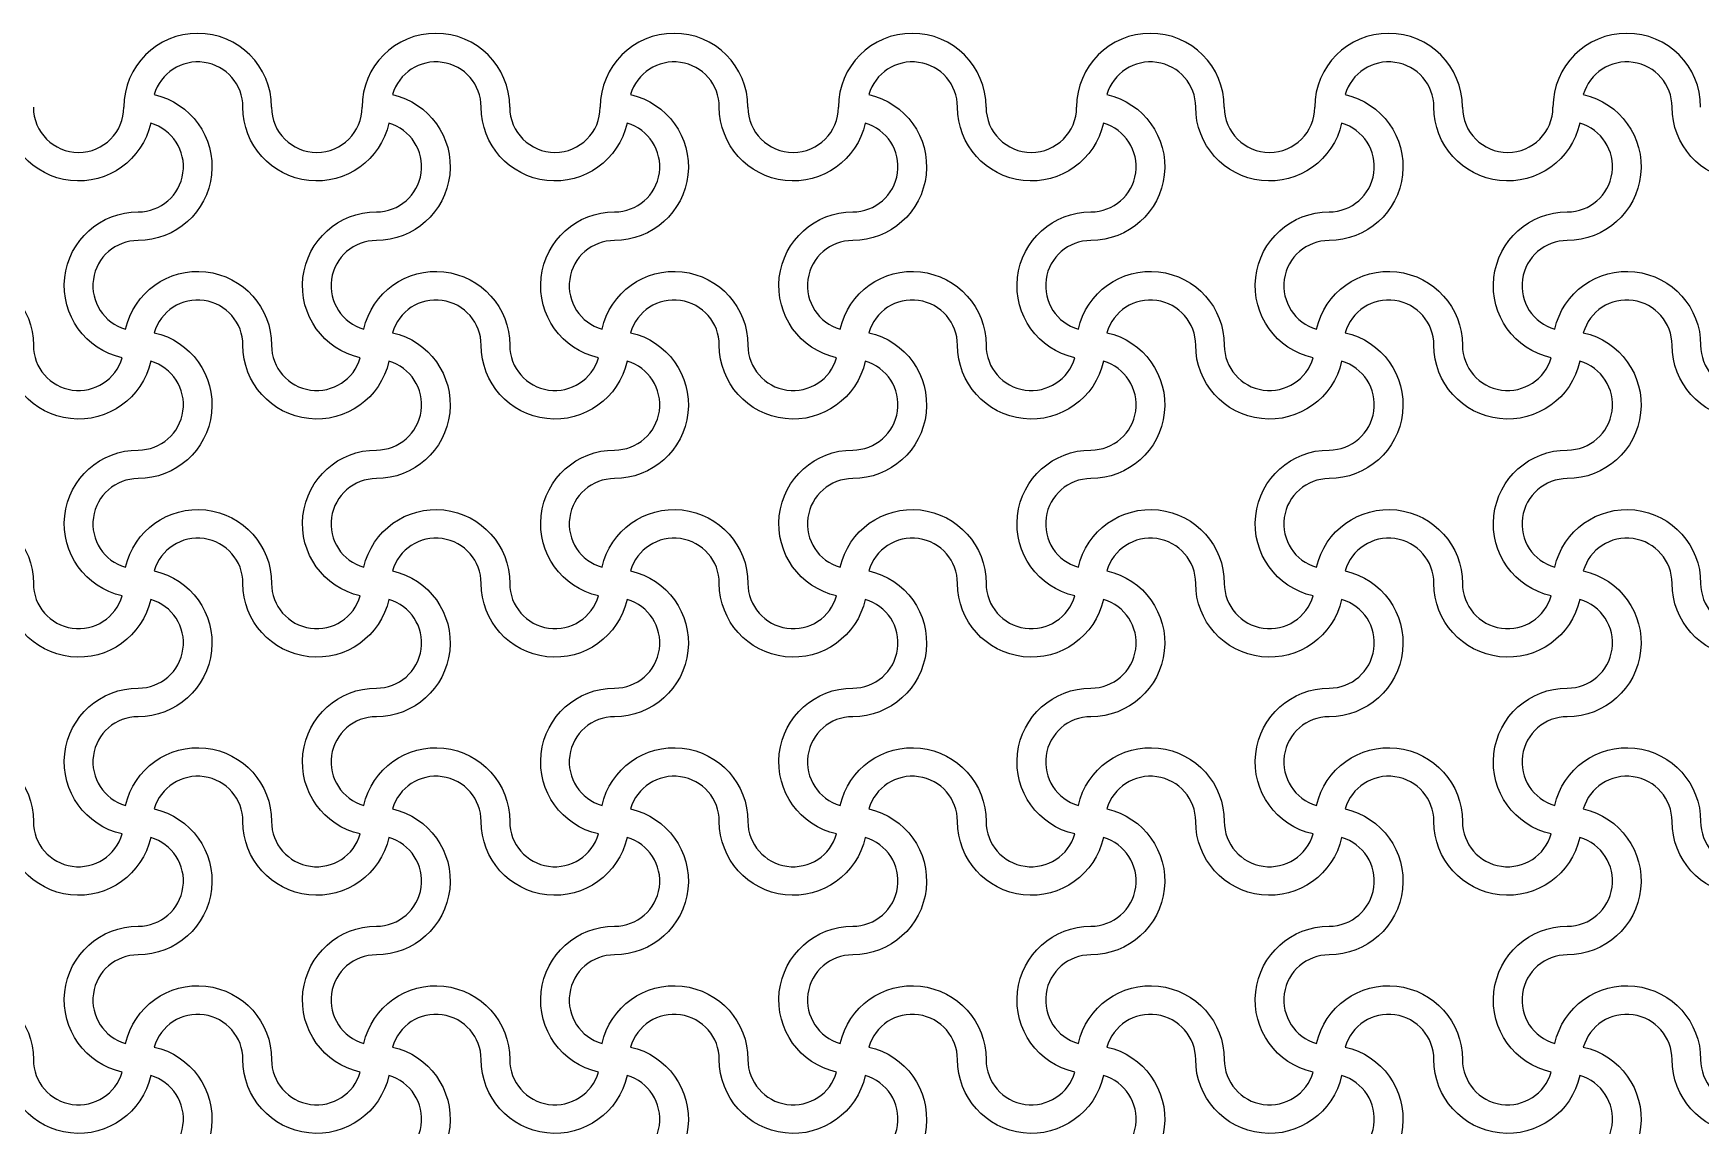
# Model space of a CAD drawing. Header units: millimetres. Extents: x 24 to 345, y 12 to 201.
# Drawn here: x 264.533 to 267.333, y 122.969 to 124.804 of the extents above; entities that cross this region are included whole.
import ezdxf

# ---------------------------------------------------------------- set-up
doc = ezdxf.new("R2010")
doc.units = ezdxf.units.MM
doc.header["$MEASUREMENT"] = 0
doc.layers.add('5th metal (rf+ground)', color=240, linetype='Continuous')

msp = doc.modelspace()

# ---------------------------------------------------------------- linework, layer by layer
at = {"layer": '5th metal (rf+ground)'}
for points in [[(264.72956, 124.65285, -0.8959788), (264.48453, 124.67982, 0.8687853), (264.3355, 124.70085, -0.8959788), (264.30853, 124.45582, 0.8687853), (264.2875, 124.30679, -0.8959788), (264.53253, 124.27982, 0.8687853), (264.68156, 124.25879, -0.8959788), (264.70853, 124.50382, 0.8687853)], [(264.72956, 124.65285, -0.8959788), (264.48453, 124.67982, 0.8687853), (264.3355, 124.70085, -0.8959788), (264.30853, 124.45582, 0.8687853), (264.2875, 124.30679, -0.8959788), (264.53253, 124.27982, 0.8687853), (264.68156, 124.25879, -0.8959788), (264.70853, 124.50382, 0.8687853)], [(264.72956, 124.65285, -0.8959788), (264.48453, 124.67982, 0.8687853), (264.3355, 124.70085, -0.8959788), (264.30853, 124.45582, 0.8687853), (264.2875, 124.30679, -0.8959788), (264.53253, 124.27982, 0.8687853), (264.68156, 124.25879, -0.8959788), (264.70853, 124.50382, 0.8687853)], [(264.72956, 124.65285, -0.8959788), (264.48453, 124.67982, 0.8687853), (264.3355, 124.70085, -0.8959788), (264.30853, 124.45582, 0.8687853), (264.2875, 124.30679, -0.8959788), (264.53253, 124.27982, 0.8687853), (264.68156, 124.25879, -0.8959788), (264.70853, 124.50382, 0.8687853)], [(265.12956, 124.65285, -0.8959788), (264.88453, 124.67982, 0.8687853), (264.7355, 124.70085, -0.8959788), (264.70853, 124.45582, 0.8687853), (264.6875, 124.30679, -0.8959788), (264.93253, 124.27982, 0.8687853), (265.08156, 124.25879, -0.8959788), (265.10853, 124.50382, 0.8687853)], [(265.12956, 124.65285, -0.8959788), (264.88453, 124.67982, 0.8687853), (264.7355, 124.70085, -0.8959788), (264.70853, 124.45582, 0.8687853), (264.6875, 124.30679, -0.8959788), (264.93253, 124.27982, 0.8687853), (265.08156, 124.25879, -0.8959788), (265.10853, 124.50382, 0.8687853)], [(265.12956, 124.65285, -0.8959788), (264.88453, 124.67982, 0.8687853), (264.7355, 124.70085, -0.8959788), (264.70853, 124.45582, 0.8687853), (264.6875, 124.30679, -0.8959788), (264.93253, 124.27982, 0.8687853), (265.08156, 124.25879, -0.8959788), (265.10853, 124.50382, 0.8687853)], [(265.12956, 124.65285, -0.8959788), (264.88453, 124.67982, 0.8687853), (264.7355, 124.70085, -0.8959788), (264.70853, 124.45582, 0.8687853), (264.6875, 124.30679, -0.8959788), (264.93253, 124.27982, 0.8687853), (265.08156, 124.25879, -0.8959788), (265.10853, 124.50382, 0.8687853)], [(265.52956, 124.65285, -0.8959788), (265.28453, 124.67982, 0.8687853), (265.1355, 124.70085, -0.8959788), (265.10853, 124.45582, 0.8687853), (265.0875, 124.30679, -0.8959788), (265.33253, 124.27982, 0.8687853), (265.48156, 124.25879, -0.8959788), (265.50853, 124.50382, 0.8687853)], [(265.52956, 124.65285, -0.8959788), (265.28453, 124.67982, 0.8687853), (265.1355, 124.70085, -0.8959788), (265.10853, 124.45582, 0.8687853), (265.0875, 124.30679, -0.8959788), (265.33253, 124.27982, 0.8687853), (265.48156, 124.25879, -0.8959788), (265.50853, 124.50382, 0.8687853)], [(265.52956, 124.65285, -0.8959788), (265.28453, 124.67982, 0.8687853), (265.1355, 124.70085, -0.8959788), (265.10853, 124.45582, 0.8687853), (265.0875, 124.30679, -0.8959788), (265.33253, 124.27982, 0.8687853), (265.48156, 124.25879, -0.8959788), (265.50853, 124.50382, 0.8687853)], [(265.52956, 124.65285, -0.8959788), (265.28453, 124.67982, 0.8687853), (265.1355, 124.70085, -0.8959788), (265.10853, 124.45582, 0.8687853), (265.0875, 124.30679, -0.8959788), (265.33253, 124.27982, 0.8687853), (265.48156, 124.25879, -0.8959788), (265.50853, 124.50382, 0.8687853)], [(265.92956, 124.65285, -0.8959788), (265.68453, 124.67982, 0.8687853), (265.5355, 124.70085, -0.8959788), (265.50853, 124.45582, 0.8687853), (265.4875, 124.30679, -0.8959788), (265.73253, 124.27982, 0.8687853), (265.88156, 124.25879, -0.8959788), (265.90853, 124.50382, 0.8687853)], [(265.92956, 124.65285, -0.8959788), (265.68453, 124.67982, 0.8687853), (265.5355, 124.70085, -0.8959788), (265.50853, 124.45582, 0.8687853), (265.4875, 124.30679, -0.8959788), (265.73253, 124.27982, 0.8687853), (265.88156, 124.25879, -0.8959788), (265.90853, 124.50382, 0.8687853)], [(265.92956, 124.65285, -0.8959788), (265.68453, 124.67982, 0.8687853), (265.5355, 124.70085, -0.8959788), (265.50853, 124.45582, 0.8687853), (265.4875, 124.30679, -0.8959788), (265.73253, 124.27982, 0.8687853), (265.88156, 124.25879, -0.8959788), (265.90853, 124.50382, 0.8687853)], [(265.92956, 124.65285, -0.8959788), (265.68453, 124.67982, 0.8687853), (265.5355, 124.70085, -0.8959788), (265.50853, 124.45582, 0.8687853), (265.4875, 124.30679, -0.8959788), (265.73253, 124.27982, 0.8687853), (265.88156, 124.25879, -0.8959788), (265.90853, 124.50382, 0.8687853)], [(266.32956, 124.65285, -0.8959788), (266.08453, 124.67982, 0.8687853), (265.9355, 124.70085, -0.8959788), (265.90853, 124.45582, 0.8687853), (265.8875, 124.30679, -0.8959788), (266.13253, 124.27982, 0.8687853), (266.28156, 124.25879, -0.8959788), (266.30853, 124.50382, 0.8687853)], [(266.32956, 124.65285, -0.8959788), (266.08453, 124.67982, 0.8687853), (265.9355, 124.70085, -0.8959788), (265.90853, 124.45582, 0.8687853), (265.8875, 124.30679, -0.8959788), (266.13253, 124.27982, 0.8687853), (266.28156, 124.25879, -0.8959788), (266.30853, 124.50382, 0.8687853)], [(266.32956, 124.65285, -0.8959788), (266.08453, 124.67982, 0.8687853), (265.9355, 124.70085, -0.8959788), (265.90853, 124.45582, 0.8687853), (265.8875, 124.30679, -0.8959788), (266.13253, 124.27982, 0.8687853), (266.28156, 124.25879, -0.8959788), (266.30853, 124.50382, 0.8687853)], [(266.32956, 124.65285, -0.8959788), (266.08453, 124.67982, 0.8687853), (265.9355, 124.70085, -0.8959788), (265.90853, 124.45582, 0.8687853), (265.8875, 124.30679, -0.8959788), (266.13253, 124.27982, 0.8687853), (266.28156, 124.25879, -0.8959788), (266.30853, 124.50382, 0.8687853)], [(266.72956, 124.65285, -0.8959788), (266.48453, 124.67982, 0.8687853), (266.3355, 124.70085, -0.8959788), (266.30853, 124.45582, 0.8687853), (266.2875, 124.30679, -0.8959788), (266.53253, 124.27982, 0.8687853), (266.68156, 124.25879, -0.8959788), (266.70853, 124.50382, 0.8687853)], [(266.72956, 124.65285, -0.8959788), (266.48453, 124.67982, 0.8687853), (266.3355, 124.70085, -0.8959788), (266.30853, 124.45582, 0.8687853), (266.2875, 124.30679, -0.8959788), (266.53253, 124.27982, 0.8687853), (266.68156, 124.25879, -0.8959788), (266.70853, 124.50382, 0.8687853)], [(266.72956, 124.65285, -0.8959788), (266.48453, 124.67982, 0.8687853), (266.3355, 124.70085, -0.8959788), (266.30853, 124.45582, 0.8687853), (266.2875, 124.30679, -0.8959788), (266.53253, 124.27982, 0.8687853), (266.68156, 124.25879, -0.8959788), (266.70853, 124.50382, 0.8687853)], [(266.72956, 124.65285, -0.8959788), (266.48453, 124.67982, 0.8687853), (266.3355, 124.70085, -0.8959788), (266.30853, 124.45582, 0.8687853), (266.2875, 124.30679, -0.8959788), (266.53253, 124.27982, 0.8687853), (266.68156, 124.25879, -0.8959788), (266.70853, 124.50382, 0.8687853)], [(267.12956, 124.65285, -0.8959788), (266.88453, 124.67982, 0.8687853), (266.7355, 124.70085, -0.8959788), (266.70853, 124.45582, 0.8687853), (266.6875, 124.30679, -0.8959788), (266.93253, 124.27982, 0.8687853), (267.08156, 124.25879, -0.8959788), (267.10853, 124.50382, 0.8687853)], [(267.12956, 124.65285, -0.8959788), (266.88453, 124.67982, 0.8687853), (266.7355, 124.70085, -0.8959788), (266.70853, 124.45582, 0.8687853), (266.6875, 124.30679, -0.8959788), (266.93253, 124.27982, 0.8687853), (267.08156, 124.25879, -0.8959788), (267.10853, 124.50382, 0.8687853)], [(267.12956, 124.65285, -0.8959788), (266.88453, 124.67982, 0.8687853), (266.7355, 124.70085, -0.8959788), (266.70853, 124.45582, 0.8687853), (266.6875, 124.30679, -0.8959788), (266.93253, 124.27982, 0.8687853), (267.08156, 124.25879, -0.8959788), (267.10853, 124.50382, 0.8687853)], [(267.12956, 124.65285, -0.8959788), (266.88453, 124.67982, 0.8687853), (266.7355, 124.70085, -0.8959788), (266.70853, 124.45582, 0.8687853), (266.6875, 124.30679, -0.8959788), (266.93253, 124.27982, 0.8687853), (267.08156, 124.25879, -0.8959788), (267.10853, 124.50382, 0.8687853)], [(267.52956, 124.65285, -0.8959788), (267.28453, 124.67982, 0.8687853), (267.1355, 124.70085, -0.8959788), (267.10853, 124.45582, 0.8687853), (267.0875, 124.30679, -0.8959788), (267.33253, 124.27982, 0.8687853), (267.48156, 124.25879, -0.8959788), (267.50853, 124.50382, 0.8687853)], [(267.52956, 124.65285, -0.8959788), (267.28453, 124.67982, 0.8687853), (267.1355, 124.70085, -0.8959788), (267.10853, 124.45582, 0.8687853), (267.0875, 124.30679, -0.8959788), (267.33253, 124.27982, 0.8687853), (267.48156, 124.25879, -0.8959788), (267.50853, 124.50382, 0.8687853)], [(267.52956, 124.65285, -0.8959788), (267.28453, 124.67982, 0.8687853), (267.1355, 124.70085, -0.8959788), (267.10853, 124.45582, 0.8687853), (267.0875, 124.30679, -0.8959788), (267.33253, 124.27982, 0.8687853), (267.48156, 124.25879, -0.8959788), (267.50853, 124.50382, 0.8687853)], [(267.52956, 124.65285, -0.8959788), (267.28453, 124.67982, 0.8687853), (267.1355, 124.70085, -0.8959788), (267.10853, 124.45582, 0.8687853), (267.0875, 124.30679, -0.8959788), (267.33253, 124.27982, 0.8687853), (267.48156, 124.25879, -0.8959788), (267.50853, 124.50382, 0.8687853)], [(264.72956, 124.25285, -0.8959788), (264.48453, 124.27982, 0.8687853), (264.3355, 124.30085, -0.8959788), (264.30853, 124.05582, 0.8687853), (264.2875, 123.90679, -0.8959788), (264.53253, 123.87982, 0.8687853), (264.68156, 123.85879, -0.8959788), (264.70853, 124.10382, 0.8687853)], [(264.72956, 124.25285, -0.8959788), (264.48453, 124.27982, 0.8687853), (264.3355, 124.30085, -0.8959788), (264.30853, 124.05582, 0.8687853), (264.2875, 123.90679, -0.8959788), (264.53253, 123.87982, 0.8687853), (264.68156, 123.85879, -0.8959788), (264.70853, 124.10382, 0.8687853)], [(264.72956, 124.25285, -0.8959788), (264.48453, 124.27982, 0.8687853), (264.3355, 124.30085, -0.8959788), (264.30853, 124.05582, 0.8687853), (264.2875, 123.90679, -0.8959788), (264.53253, 123.87982, 0.8687853), (264.68156, 123.85879, -0.8959788), (264.70853, 124.10382, 0.8687853)], [(264.72956, 124.25285, -0.8959788), (264.48453, 124.27982, 0.8687853), (264.3355, 124.30085, -0.8959788), (264.30853, 124.05582, 0.8687853), (264.2875, 123.90679, -0.8959788), (264.53253, 123.87982, 0.8687853), (264.68156, 123.85879, -0.8959788), (264.70853, 124.10382, 0.8687853)], [(265.12956, 124.25285, -0.8959788), (264.88453, 124.27982, 0.8687853), (264.7355, 124.30085, -0.8959788), (264.70853, 124.05582, 0.8687853), (264.6875, 123.90679, -0.8959788), (264.93253, 123.87982, 0.8687853), (265.08156, 123.85879, -0.8959788), (265.10853, 124.10382, 0.8687853)], [(265.12956, 124.25285, -0.8959788), (264.88453, 124.27982, 0.8687853), (264.7355, 124.30085, -0.8959788), (264.70853, 124.05582, 0.8687853), (264.6875, 123.90679, -0.8959788), (264.93253, 123.87982, 0.8687853), (265.08156, 123.85879, -0.8959788), (265.10853, 124.10382, 0.8687853)], [(265.12956, 124.25285, -0.8959788), (264.88453, 124.27982, 0.8687853), (264.7355, 124.30085, -0.8959788), (264.70853, 124.05582, 0.8687853), (264.6875, 123.90679, -0.8959788), (264.93253, 123.87982, 0.8687853), (265.08156, 123.85879, -0.8959788), (265.10853, 124.10382, 0.8687853)], [(265.12956, 124.25285, -0.8959788), (264.88453, 124.27982, 0.8687853), (264.7355, 124.30085, -0.8959788), (264.70853, 124.05582, 0.8687853), (264.6875, 123.90679, -0.8959788), (264.93253, 123.87982, 0.8687853), (265.08156, 123.85879, -0.8959788), (265.10853, 124.10382, 0.8687853)], [(265.52956, 124.25285, -0.8959788), (265.28453, 124.27982, 0.8687853), (265.1355, 124.30085, -0.8959788), (265.10853, 124.05582, 0.8687853), (265.0875, 123.90679, -0.8959788), (265.33253, 123.87982, 0.8687853), (265.48156, 123.85879, -0.8959788), (265.50853, 124.10382, 0.8687853)], [(265.52956, 124.25285, -0.8959788), (265.28453, 124.27982, 0.8687853), (265.1355, 124.30085, -0.8959788), (265.10853, 124.05582, 0.8687853), (265.0875, 123.90679, -0.8959788), (265.33253, 123.87982, 0.8687853), (265.48156, 123.85879, -0.8959788), (265.50853, 124.10382, 0.8687853)], [(265.52956, 124.25285, -0.8959788), (265.28453, 124.27982, 0.8687853), (265.1355, 124.30085, -0.8959788), (265.10853, 124.05582, 0.8687853), (265.0875, 123.90679, -0.8959788), (265.33253, 123.87982, 0.8687853), (265.48156, 123.85879, -0.8959788), (265.50853, 124.10382, 0.8687853)], [(265.52956, 124.25285, -0.8959788), (265.28453, 124.27982, 0.8687853), (265.1355, 124.30085, -0.8959788), (265.10853, 124.05582, 0.8687853), (265.0875, 123.90679, -0.8959788), (265.33253, 123.87982, 0.8687853), (265.48156, 123.85879, -0.8959788), (265.50853, 124.10382, 0.8687853)], [(265.92956, 124.25285, -0.8959788), (265.68453, 124.27982, 0.8687853), (265.5355, 124.30085, -0.8959788), (265.50853, 124.05582, 0.8687853), (265.4875, 123.90679, -0.8959788), (265.73253, 123.87982, 0.8687853), (265.88156, 123.85879, -0.8959788), (265.90853, 124.10382, 0.8687853)], [(265.92956, 124.25285, -0.8959788), (265.68453, 124.27982, 0.8687853), (265.5355, 124.30085, -0.8959788), (265.50853, 124.05582, 0.8687853), (265.4875, 123.90679, -0.8959788), (265.73253, 123.87982, 0.8687853), (265.88156, 123.85879, -0.8959788), (265.90853, 124.10382, 0.8687853)], [(265.92956, 124.25285, -0.8959788), (265.68453, 124.27982, 0.8687853), (265.5355, 124.30085, -0.8959788), (265.50853, 124.05582, 0.8687853), (265.4875, 123.90679, -0.8959788), (265.73253, 123.87982, 0.8687853), (265.88156, 123.85879, -0.8959788), (265.90853, 124.10382, 0.8687853)], [(265.92956, 124.25285, -0.8959788), (265.68453, 124.27982, 0.8687853), (265.5355, 124.30085, -0.8959788), (265.50853, 124.05582, 0.8687853), (265.4875, 123.90679, -0.8959788), (265.73253, 123.87982, 0.8687853), (265.88156, 123.85879, -0.8959788), (265.90853, 124.10382, 0.8687853)], [(266.32956, 124.25285, -0.8959788), (266.08453, 124.27982, 0.8687853), (265.9355, 124.30085, -0.8959788), (265.90853, 124.05582, 0.8687853), (265.8875, 123.90679, -0.8959788), (266.13253, 123.87982, 0.8687853), (266.28156, 123.85879, -0.8959788), (266.30853, 124.10382, 0.8687853)], [(266.32956, 124.25285, -0.8959788), (266.08453, 124.27982, 0.8687853), (265.9355, 124.30085, -0.8959788), (265.90853, 124.05582, 0.8687853), (265.8875, 123.90679, -0.8959788), (266.13253, 123.87982, 0.8687853), (266.28156, 123.85879, -0.8959788), (266.30853, 124.10382, 0.8687853)], [(266.32956, 124.25285, -0.8959788), (266.08453, 124.27982, 0.8687853), (265.9355, 124.30085, -0.8959788), (265.90853, 124.05582, 0.8687853), (265.8875, 123.90679, -0.8959788), (266.13253, 123.87982, 0.8687853), (266.28156, 123.85879, -0.8959788), (266.30853, 124.10382, 0.8687853)], [(266.32956, 124.25285, -0.8959788), (266.08453, 124.27982, 0.8687853), (265.9355, 124.30085, -0.8959788), (265.90853, 124.05582, 0.8687853), (265.8875, 123.90679, -0.8959788), (266.13253, 123.87982, 0.8687853), (266.28156, 123.85879, -0.8959788), (266.30853, 124.10382, 0.8687853)], [(266.72956, 124.25285, -0.8959788), (266.48453, 124.27982, 0.8687853), (266.3355, 124.30085, -0.8959788), (266.30853, 124.05582, 0.8687853), (266.2875, 123.90679, -0.8959788), (266.53253, 123.87982, 0.8687853), (266.68156, 123.85879, -0.8959788), (266.70853, 124.10382, 0.8687853)], [(266.72956, 124.25285, -0.8959788), (266.48453, 124.27982, 0.8687853), (266.3355, 124.30085, -0.8959788), (266.30853, 124.05582, 0.8687853), (266.2875, 123.90679, -0.8959788), (266.53253, 123.87982, 0.8687853), (266.68156, 123.85879, -0.8959788), (266.70853, 124.10382, 0.8687853)], [(266.72956, 124.25285, -0.8959788), (266.48453, 124.27982, 0.8687853), (266.3355, 124.30085, -0.8959788), (266.30853, 124.05582, 0.8687853), (266.2875, 123.90679, -0.8959788), (266.53253, 123.87982, 0.8687853), (266.68156, 123.85879, -0.8959788), (266.70853, 124.10382, 0.8687853)], [(266.72956, 124.25285, -0.8959788), (266.48453, 124.27982, 0.8687853), (266.3355, 124.30085, -0.8959788), (266.30853, 124.05582, 0.8687853), (266.2875, 123.90679, -0.8959788), (266.53253, 123.87982, 0.8687853), (266.68156, 123.85879, -0.8959788), (266.70853, 124.10382, 0.8687853)], [(267.12956, 124.25285, -0.8959788), (266.88453, 124.27982, 0.8687853), (266.7355, 124.30085, -0.8959788), (266.70853, 124.05582, 0.8687853), (266.6875, 123.90679, -0.8959788), (266.93253, 123.87982, 0.8687853), (267.08156, 123.85879, -0.8959788), (267.10853, 124.10382, 0.8687853)], [(267.12956, 124.25285, -0.8959788), (266.88453, 124.27982, 0.8687853), (266.7355, 124.30085, -0.8959788), (266.70853, 124.05582, 0.8687853), (266.6875, 123.90679, -0.8959788), (266.93253, 123.87982, 0.8687853), (267.08156, 123.85879, -0.8959788), (267.10853, 124.10382, 0.8687853)], [(267.12956, 124.25285, -0.8959788), (266.88453, 124.27982, 0.8687853), (266.7355, 124.30085, -0.8959788), (266.70853, 124.05582, 0.8687853), (266.6875, 123.90679, -0.8959788), (266.93253, 123.87982, 0.8687853), (267.08156, 123.85879, -0.8959788), (267.10853, 124.10382, 0.8687853)], [(267.12956, 124.25285, -0.8959788), (266.88453, 124.27982, 0.8687853), (266.7355, 124.30085, -0.8959788), (266.70853, 124.05582, 0.8687853), (266.6875, 123.90679, -0.8959788), (266.93253, 123.87982, 0.8687853), (267.08156, 123.85879, -0.8959788), (267.10853, 124.10382, 0.8687853)], [(267.52956, 124.25285, -0.8959788), (267.28453, 124.27982, 0.8687853), (267.1355, 124.30085, -0.8959788), (267.10853, 124.05582, 0.8687853), (267.0875, 123.90679, -0.8959788), (267.33253, 123.87982, 0.8687853), (267.48156, 123.85879, -0.8959788), (267.50853, 124.10382, 0.8687853)], [(267.52956, 124.25285, -0.8959788), (267.28453, 124.27982, 0.8687853), (267.1355, 124.30085, -0.8959788), (267.10853, 124.05582, 0.8687853), (267.0875, 123.90679, -0.8959788), (267.33253, 123.87982, 0.8687853), (267.48156, 123.85879, -0.8959788), (267.50853, 124.10382, 0.8687853)], [(267.52956, 124.25285, -0.8959788), (267.28453, 124.27982, 0.8687853), (267.1355, 124.30085, -0.8959788), (267.10853, 124.05582, 0.8687853), (267.0875, 123.90679, -0.8959788), (267.33253, 123.87982, 0.8687853), (267.48156, 123.85879, -0.8959788), (267.50853, 124.10382, 0.8687853)], [(267.52956, 124.25285, -0.8959788), (267.28453, 124.27982, 0.8687853), (267.1355, 124.30085, -0.8959788), (267.10853, 124.05582, 0.8687853), (267.0875, 123.90679, -0.8959788), (267.33253, 123.87982, 0.8687853), (267.48156, 123.85879, -0.8959788), (267.50853, 124.10382, 0.8687853)], [(264.72956, 123.85285, -0.8959788), (264.48453, 123.87982, 0.8687853), (264.3355, 123.90085, -0.8959788), (264.30853, 123.65582, 0.8687853), (264.2875, 123.50679, -0.8959788), (264.53253, 123.47982, 0.8687853), (264.68156, 123.45879, -0.8959788), (264.70853, 123.70382, 0.8687853)], [(264.72956, 123.85285, -0.8959788), (264.48453, 123.87982, 0.8687853), (264.3355, 123.90085, -0.8959788), (264.30853, 123.65582, 0.8687853), (264.2875, 123.50679, -0.8959788), (264.53253, 123.47982, 0.8687853), (264.68156, 123.45879, -0.8959788), (264.70853, 123.70382, 0.8687853)], [(264.72956, 123.85285, -0.8959788), (264.48453, 123.87982, 0.8687853), (264.3355, 123.90085, -0.8959788), (264.30853, 123.65582, 0.8687853), (264.2875, 123.50679, -0.8959788), (264.53253, 123.47982, 0.8687853), (264.68156, 123.45879, -0.8959788), (264.70853, 123.70382, 0.8687853)], [(264.72956, 123.85285, -0.8959788), (264.48453, 123.87982, 0.8687853), (264.3355, 123.90085, -0.8959788), (264.30853, 123.65582, 0.8687853), (264.2875, 123.50679, -0.8959788), (264.53253, 123.47982, 0.8687853), (264.68156, 123.45879, -0.8959788), (264.70853, 123.70382, 0.8687853)], [(265.12956, 123.85285, -0.8959788), (264.88453, 123.87982, 0.8687853), (264.7355, 123.90085, -0.8959788), (264.70853, 123.65582, 0.8687853), (264.6875, 123.50679, -0.8959788), (264.93253, 123.47982, 0.8687853), (265.08156, 123.45879, -0.8959788), (265.10853, 123.70382, 0.8687853)], [(265.12956, 123.85285, -0.8959788), (264.88453, 123.87982, 0.8687853), (264.7355, 123.90085, -0.8959788), (264.70853, 123.65582, 0.8687853), (264.6875, 123.50679, -0.8959788), (264.93253, 123.47982, 0.8687853), (265.08156, 123.45879, -0.8959788), (265.10853, 123.70382, 0.8687853)], [(265.12956, 123.85285, -0.8959788), (264.88453, 123.87982, 0.8687853), (264.7355, 123.90085, -0.8959788), (264.70853, 123.65582, 0.8687853), (264.6875, 123.50679, -0.8959788), (264.93253, 123.47982, 0.8687853), (265.08156, 123.45879, -0.8959788), (265.10853, 123.70382, 0.8687853)], [(265.12956, 123.85285, -0.8959788), (264.88453, 123.87982, 0.8687853), (264.7355, 123.90085, -0.8959788), (264.70853, 123.65582, 0.8687853), (264.6875, 123.50679, -0.8959788), (264.93253, 123.47982, 0.8687853), (265.08156, 123.45879, -0.8959788), (265.10853, 123.70382, 0.8687853)], [(265.52956, 123.85285, -0.8959788), (265.28453, 123.87982, 0.8687853), (265.1355, 123.90085, -0.8959788), (265.10853, 123.65582, 0.8687853), (265.0875, 123.50679, -0.8959788), (265.33253, 123.47982, 0.8687853), (265.48156, 123.45879, -0.8959788), (265.50853, 123.70382, 0.8687853)], [(265.52956, 123.85285, -0.8959788), (265.28453, 123.87982, 0.8687853), (265.1355, 123.90085, -0.8959788), (265.10853, 123.65582, 0.8687853), (265.0875, 123.50679, -0.8959788), (265.33253, 123.47982, 0.8687853), (265.48156, 123.45879, -0.8959788), (265.50853, 123.70382, 0.8687853)], [(265.52956, 123.85285, -0.8959788), (265.28453, 123.87982, 0.8687853), (265.1355, 123.90085, -0.8959788), (265.10853, 123.65582, 0.8687853), (265.0875, 123.50679, -0.8959788), (265.33253, 123.47982, 0.8687853), (265.48156, 123.45879, -0.8959788), (265.50853, 123.70382, 0.8687853)], [(265.52956, 123.85285, -0.8959788), (265.28453, 123.87982, 0.8687853), (265.1355, 123.90085, -0.8959788), (265.10853, 123.65582, 0.8687853), (265.0875, 123.50679, -0.8959788), (265.33253, 123.47982, 0.8687853), (265.48156, 123.45879, -0.8959788), (265.50853, 123.70382, 0.8687853)], [(265.92956, 123.85285, -0.8959788), (265.68453, 123.87982, 0.8687853), (265.5355, 123.90085, -0.8959788), (265.50853, 123.65582, 0.8687853), (265.4875, 123.50679, -0.8959788), (265.73253, 123.47982, 0.8687853), (265.88156, 123.45879, -0.8959788), (265.90853, 123.70382, 0.8687853)], [(265.92956, 123.85285, -0.8959788), (265.68453, 123.87982, 0.8687853), (265.5355, 123.90085, -0.8959788), (265.50853, 123.65582, 0.8687853), (265.4875, 123.50679, -0.8959788), (265.73253, 123.47982, 0.8687853), (265.88156, 123.45879, -0.8959788), (265.90853, 123.70382, 0.8687853)], [(265.92956, 123.85285, -0.8959788), (265.68453, 123.87982, 0.8687853), (265.5355, 123.90085, -0.8959788), (265.50853, 123.65582, 0.8687853), (265.4875, 123.50679, -0.8959788), (265.73253, 123.47982, 0.8687853), (265.88156, 123.45879, -0.8959788), (265.90853, 123.70382, 0.8687853)], [(265.92956, 123.85285, -0.8959788), (265.68453, 123.87982, 0.8687853), (265.5355, 123.90085, -0.8959788), (265.50853, 123.65582, 0.8687853), (265.4875, 123.50679, -0.8959788), (265.73253, 123.47982, 0.8687853), (265.88156, 123.45879, -0.8959788), (265.90853, 123.70382, 0.8687853)], [(266.32956, 123.85285, -0.8959788), (266.08453, 123.87982, 0.8687853), (265.9355, 123.90085, -0.8959788), (265.90853, 123.65582, 0.8687853), (265.8875, 123.50679, -0.8959788), (266.13253, 123.47982, 0.8687853), (266.28156, 123.45879, -0.8959788), (266.30853, 123.70382, 0.8687853)], [(266.32956, 123.85285, -0.8959788), (266.08453, 123.87982, 0.8687853), (265.9355, 123.90085, -0.8959788), (265.90853, 123.65582, 0.8687853), (265.8875, 123.50679, -0.8959788), (266.13253, 123.47982, 0.8687853), (266.28156, 123.45879, -0.8959788), (266.30853, 123.70382, 0.8687853)], [(266.32956, 123.85285, -0.8959788), (266.08453, 123.87982, 0.8687853), (265.9355, 123.90085, -0.8959788), (265.90853, 123.65582, 0.8687853), (265.8875, 123.50679, -0.8959788), (266.13253, 123.47982, 0.8687853), (266.28156, 123.45879, -0.8959788), (266.30853, 123.70382, 0.8687853)], [(266.32956, 123.85285, -0.8959788), (266.08453, 123.87982, 0.8687853), (265.9355, 123.90085, -0.8959788), (265.90853, 123.65582, 0.8687853), (265.8875, 123.50679, -0.8959788), (266.13253, 123.47982, 0.8687853), (266.28156, 123.45879, -0.8959788), (266.30853, 123.70382, 0.8687853)], [(266.72956, 123.85285, -0.8959788), (266.48453, 123.87982, 0.8687853), (266.3355, 123.90085, -0.8959788), (266.30853, 123.65582, 0.8687853), (266.2875, 123.50679, -0.8959788), (266.53253, 123.47982, 0.8687853), (266.68156, 123.45879, -0.8959788), (266.70853, 123.70382, 0.8687853)], [(266.72956, 123.85285, -0.8959788), (266.48453, 123.87982, 0.8687853), (266.3355, 123.90085, -0.8959788), (266.30853, 123.65582, 0.8687853), (266.2875, 123.50679, -0.8959788), (266.53253, 123.47982, 0.8687853), (266.68156, 123.45879, -0.8959788), (266.70853, 123.70382, 0.8687853)], [(266.72956, 123.85285, -0.8959788), (266.48453, 123.87982, 0.8687853), (266.3355, 123.90085, -0.8959788), (266.30853, 123.65582, 0.8687853), (266.2875, 123.50679, -0.8959788), (266.53253, 123.47982, 0.8687853), (266.68156, 123.45879, -0.8959788), (266.70853, 123.70382, 0.8687853)], [(266.72956, 123.85285, -0.8959788), (266.48453, 123.87982, 0.8687853), (266.3355, 123.90085, -0.8959788), (266.30853, 123.65582, 0.8687853), (266.2875, 123.50679, -0.8959788), (266.53253, 123.47982, 0.8687853), (266.68156, 123.45879, -0.8959788), (266.70853, 123.70382, 0.8687853)], [(267.12956, 123.85285, -0.8959788), (266.88453, 123.87982, 0.8687853), (266.7355, 123.90085, -0.8959788), (266.70853, 123.65582, 0.8687853), (266.6875, 123.50679, -0.8959788), (266.93253, 123.47982, 0.8687853), (267.08156, 123.45879, -0.8959788), (267.10853, 123.70382, 0.8687853)], [(267.12956, 123.85285, -0.8959788), (266.88453, 123.87982, 0.8687853), (266.7355, 123.90085, -0.8959788), (266.70853, 123.65582, 0.8687853), (266.6875, 123.50679, -0.8959788), (266.93253, 123.47982, 0.8687853), (267.08156, 123.45879, -0.8959788), (267.10853, 123.70382, 0.8687853)], [(267.12956, 123.85285, -0.8959788), (266.88453, 123.87982, 0.8687853), (266.7355, 123.90085, -0.8959788), (266.70853, 123.65582, 0.8687853), (266.6875, 123.50679, -0.8959788), (266.93253, 123.47982, 0.8687853), (267.08156, 123.45879, -0.8959788), (267.10853, 123.70382, 0.8687853)], [(267.12956, 123.85285, -0.8959788), (266.88453, 123.87982, 0.8687853), (266.7355, 123.90085, -0.8959788), (266.70853, 123.65582, 0.8687853), (266.6875, 123.50679, -0.8959788), (266.93253, 123.47982, 0.8687853), (267.08156, 123.45879, -0.8959788), (267.10853, 123.70382, 0.8687853)], [(267.52956, 123.85285, -0.8959788), (267.28453, 123.87982, 0.8687853), (267.1355, 123.90085, -0.8959788), (267.10853, 123.65582, 0.8687853), (267.0875, 123.50679, -0.8959788), (267.33253, 123.47982, 0.8687853), (267.48156, 123.45879, -0.8959788), (267.50853, 123.70382, 0.8687853)], [(267.52956, 123.85285, -0.8959788), (267.28453, 123.87982, 0.8687853), (267.1355, 123.90085, -0.8959788), (267.10853, 123.65582, 0.8687853), (267.0875, 123.50679, -0.8959788), (267.33253, 123.47982, 0.8687853), (267.48156, 123.45879, -0.8959788), (267.50853, 123.70382, 0.8687853)], [(267.52956, 123.85285, -0.8959788), (267.28453, 123.87982, 0.8687853), (267.1355, 123.90085, -0.8959788), (267.10853, 123.65582, 0.8687853), (267.0875, 123.50679, -0.8959788), (267.33253, 123.47982, 0.8687853), (267.48156, 123.45879, -0.8959788), (267.50853, 123.70382, 0.8687853)], [(267.52956, 123.85285, -0.8959788), (267.28453, 123.87982, 0.8687853), (267.1355, 123.90085, -0.8959788), (267.10853, 123.65582, 0.8687853), (267.0875, 123.50679, -0.8959788), (267.33253, 123.47982, 0.8687853), (267.48156, 123.45879, -0.8959788), (267.50853, 123.70382, 0.8687853)], [(264.72956, 123.45285, -0.8959788), (264.48453, 123.47982, 0.8687853), (264.3355, 123.50085, -0.8959788), (264.30853, 123.25582, 0.8687853), (264.2875, 123.10679, -0.8959788), (264.53253, 123.07982, 0.8687853), (264.68156, 123.05879, -0.8959788), (264.70853, 123.30382, 0.8687853)], [(264.72956, 123.45285, -0.8959788), (264.48453, 123.47982, 0.8687853), (264.3355, 123.50085, -0.8959788), (264.30853, 123.25582, 0.8687853), (264.2875, 123.10679, -0.8959788), (264.53253, 123.07982, 0.8687853), (264.68156, 123.05879, -0.8959788), (264.70853, 123.30382, 0.8687853)], [(264.72956, 123.45285, -0.8959788), (264.48453, 123.47982, 0.8687853), (264.3355, 123.50085, -0.8959788), (264.30853, 123.25582, 0.8687853), (264.2875, 123.10679, -0.8959788), (264.53253, 123.07982, 0.8687853), (264.68156, 123.05879, -0.8959788), (264.70853, 123.30382, 0.8687853)], [(264.72956, 123.45285, -0.8959788), (264.48453, 123.47982, 0.8687853), (264.3355, 123.50085, -0.8959788), (264.30853, 123.25582, 0.8687853), (264.2875, 123.10679, -0.8959788), (264.53253, 123.07982, 0.8687853), (264.68156, 123.05879, -0.8959788), (264.70853, 123.30382, 0.8687853)], [(265.12956, 123.45285, -0.8959788), (264.88453, 123.47982, 0.8687853), (264.7355, 123.50085, -0.8959788), (264.70853, 123.25582, 0.8687853), (264.6875, 123.10679, -0.8959788), (264.93253, 123.07982, 0.8687853), (265.08156, 123.05879, -0.8959788), (265.10853, 123.30382, 0.8687853)], [(265.12956, 123.45285, -0.8959788), (264.88453, 123.47982, 0.8687853), (264.7355, 123.50085, -0.8959788), (264.70853, 123.25582, 0.8687853), (264.6875, 123.10679, -0.8959788), (264.93253, 123.07982, 0.8687853), (265.08156, 123.05879, -0.8959788), (265.10853, 123.30382, 0.8687853)], [(265.12956, 123.45285, -0.8959788), (264.88453, 123.47982, 0.8687853), (264.7355, 123.50085, -0.8959788), (264.70853, 123.25582, 0.8687853), (264.6875, 123.10679, -0.8959788), (264.93253, 123.07982, 0.8687853), (265.08156, 123.05879, -0.8959788), (265.10853, 123.30382, 0.8687853)], [(265.12956, 123.45285, -0.8959788), (264.88453, 123.47982, 0.8687853), (264.7355, 123.50085, -0.8959788), (264.70853, 123.25582, 0.8687853), (264.6875, 123.10679, -0.8959788), (264.93253, 123.07982, 0.8687853), (265.08156, 123.05879, -0.8959788), (265.10853, 123.30382, 0.8687853)], [(265.52956, 123.45285, -0.8959788), (265.28453, 123.47982, 0.8687853), (265.1355, 123.50085, -0.8959788), (265.10853, 123.25582, 0.8687853), (265.0875, 123.10679, -0.8959788), (265.33253, 123.07982, 0.8687853), (265.48156, 123.05879, -0.8959788), (265.50853, 123.30382, 0.8687853)], [(265.52956, 123.45285, -0.8959788), (265.28453, 123.47982, 0.8687853), (265.1355, 123.50085, -0.8959788), (265.10853, 123.25582, 0.8687853), (265.0875, 123.10679, -0.8959788), (265.33253, 123.07982, 0.8687853), (265.48156, 123.05879, -0.8959788), (265.50853, 123.30382, 0.8687853)], [(265.52956, 123.45285, -0.8959788), (265.28453, 123.47982, 0.8687853), (265.1355, 123.50085, -0.8959788), (265.10853, 123.25582, 0.8687853), (265.0875, 123.10679, -0.8959788), (265.33253, 123.07982, 0.8687853), (265.48156, 123.05879, -0.8959788), (265.50853, 123.30382, 0.8687853)], [(265.52956, 123.45285, -0.8959788), (265.28453, 123.47982, 0.8687853), (265.1355, 123.50085, -0.8959788), (265.10853, 123.25582, 0.8687853), (265.0875, 123.10679, -0.8959788), (265.33253, 123.07982, 0.8687853), (265.48156, 123.05879, -0.8959788), (265.50853, 123.30382, 0.8687853)], [(265.92956, 123.45285, -0.8959788), (265.68453, 123.47982, 0.8687853), (265.5355, 123.50085, -0.8959788), (265.50853, 123.25582, 0.8687853), (265.4875, 123.10679, -0.8959788), (265.73253, 123.07982, 0.8687853), (265.88156, 123.05879, -0.8959788), (265.90853, 123.30382, 0.8687853)], [(265.92956, 123.45285, -0.8959788), (265.68453, 123.47982, 0.8687853), (265.5355, 123.50085, -0.8959788), (265.50853, 123.25582, 0.8687853), (265.4875, 123.10679, -0.8959788), (265.73253, 123.07982, 0.8687853), (265.88156, 123.05879, -0.8959788), (265.90853, 123.30382, 0.8687853)], [(265.92956, 123.45285, -0.8959788), (265.68453, 123.47982, 0.8687853), (265.5355, 123.50085, -0.8959788), (265.50853, 123.25582, 0.8687853), (265.4875, 123.10679, -0.8959788), (265.73253, 123.07982, 0.8687853), (265.88156, 123.05879, -0.8959788), (265.90853, 123.30382, 0.8687853)], [(265.92956, 123.45285, -0.8959788), (265.68453, 123.47982, 0.8687853), (265.5355, 123.50085, -0.8959788), (265.50853, 123.25582, 0.8687853), (265.4875, 123.10679, -0.8959788), (265.73253, 123.07982, 0.8687853), (265.88156, 123.05879, -0.8959788), (265.90853, 123.30382, 0.8687853)], [(266.32956, 123.45285, -0.8959788), (266.08453, 123.47982, 0.8687853), (265.9355, 123.50085, -0.8959788), (265.90853, 123.25582, 0.8687853), (265.8875, 123.10679, -0.8959788), (266.13253, 123.07982, 0.8687853), (266.28156, 123.05879, -0.8959788), (266.30853, 123.30382, 0.8687853)], [(266.32956, 123.45285, -0.8959788), (266.08453, 123.47982, 0.8687853), (265.9355, 123.50085, -0.8959788), (265.90853, 123.25582, 0.8687853), (265.8875, 123.10679, -0.8959788), (266.13253, 123.07982, 0.8687853), (266.28156, 123.05879, -0.8959788), (266.30853, 123.30382, 0.8687853)], [(266.32956, 123.45285, -0.8959788), (266.08453, 123.47982, 0.8687853), (265.9355, 123.50085, -0.8959788), (265.90853, 123.25582, 0.8687853), (265.8875, 123.10679, -0.8959788), (266.13253, 123.07982, 0.8687853), (266.28156, 123.05879, -0.8959788), (266.30853, 123.30382, 0.8687853)], [(266.32956, 123.45285, -0.8959788), (266.08453, 123.47982, 0.8687853), (265.9355, 123.50085, -0.8959788), (265.90853, 123.25582, 0.8687853), (265.8875, 123.10679, -0.8959788), (266.13253, 123.07982, 0.8687853), (266.28156, 123.05879, -0.8959788), (266.30853, 123.30382, 0.8687853)], [(266.72956, 123.45285, -0.8959788), (266.48453, 123.47982, 0.8687853), (266.3355, 123.50085, -0.8959788), (266.30853, 123.25582, 0.8687853), (266.2875, 123.10679, -0.8959788), (266.53253, 123.07982, 0.8687853), (266.68156, 123.05879, -0.8959788), (266.70853, 123.30382, 0.8687853)], [(266.72956, 123.45285, -0.8959788), (266.48453, 123.47982, 0.8687853), (266.3355, 123.50085, -0.8959788), (266.30853, 123.25582, 0.8687853), (266.2875, 123.10679, -0.8959788), (266.53253, 123.07982, 0.8687853), (266.68156, 123.05879, -0.8959788), (266.70853, 123.30382, 0.8687853)], [(266.72956, 123.45285, -0.8959788), (266.48453, 123.47982, 0.8687853), (266.3355, 123.50085, -0.8959788), (266.30853, 123.25582, 0.8687853), (266.2875, 123.10679, -0.8959788), (266.53253, 123.07982, 0.8687853), (266.68156, 123.05879, -0.8959788), (266.70853, 123.30382, 0.8687853)], [(266.72956, 123.45285, -0.8959788), (266.48453, 123.47982, 0.8687853), (266.3355, 123.50085, -0.8959788), (266.30853, 123.25582, 0.8687853), (266.2875, 123.10679, -0.8959788), (266.53253, 123.07982, 0.8687853), (266.68156, 123.05879, -0.8959788), (266.70853, 123.30382, 0.8687853)], [(267.12956, 123.45285, -0.8959788), (266.88453, 123.47982, 0.8687853), (266.7355, 123.50085, -0.8959788), (266.70853, 123.25582, 0.8687853), (266.6875, 123.10679, -0.8959788), (266.93253, 123.07982, 0.8687853), (267.08156, 123.05879, -0.8959788), (267.10853, 123.30382, 0.8687853)], [(267.12956, 123.45285, -0.8959788), (266.88453, 123.47982, 0.8687853), (266.7355, 123.50085, -0.8959788), (266.70853, 123.25582, 0.8687853), (266.6875, 123.10679, -0.8959788), (266.93253, 123.07982, 0.8687853), (267.08156, 123.05879, -0.8959788), (267.10853, 123.30382, 0.8687853)], [(267.12956, 123.45285, -0.8959788), (266.88453, 123.47982, 0.8687853), (266.7355, 123.50085, -0.8959788), (266.70853, 123.25582, 0.8687853), (266.6875, 123.10679, -0.8959788), (266.93253, 123.07982, 0.8687853), (267.08156, 123.05879, -0.8959788), (267.10853, 123.30382, 0.8687853)], [(267.12956, 123.45285, -0.8959788), (266.88453, 123.47982, 0.8687853), (266.7355, 123.50085, -0.8959788), (266.70853, 123.25582, 0.8687853), (266.6875, 123.10679, -0.8959788), (266.93253, 123.07982, 0.8687853), (267.08156, 123.05879, -0.8959788), (267.10853, 123.30382, 0.8687853)], [(267.52956, 123.45285, -0.8959788), (267.28453, 123.47982, 0.8687853), (267.1355, 123.50085, -0.8959788), (267.10853, 123.25582, 0.8687853), (267.0875, 123.10679, -0.8959788), (267.33253, 123.07982, 0.8687853), (267.48156, 123.05879, -0.8959788), (267.50853, 123.30382, 0.8687853)], [(267.52956, 123.45285, -0.8959788), (267.28453, 123.47982, 0.8687853), (267.1355, 123.50085, -0.8959788), (267.10853, 123.25582, 0.8687853), (267.0875, 123.10679, -0.8959788), (267.33253, 123.07982, 0.8687853), (267.48156, 123.05879, -0.8959788), (267.50853, 123.30382, 0.8687853)], [(267.52956, 123.45285, -0.8959788), (267.28453, 123.47982, 0.8687853), (267.1355, 123.50085, -0.8959788), (267.10853, 123.25582, 0.8687853), (267.0875, 123.10679, -0.8959788), (267.33253, 123.07982, 0.8687853), (267.48156, 123.05879, -0.8959788), (267.50853, 123.30382, 0.8687853)], [(267.52956, 123.45285, -0.8959788), (267.28453, 123.47982, 0.8687853), (267.1355, 123.50085, -0.8959788), (267.10853, 123.25582, 0.8687853), (267.0875, 123.10679, -0.8959788), (267.33253, 123.07982, 0.8687853), (267.48156, 123.05879, -0.8959788), (267.50853, 123.30382, 0.8687853)], [(264.72956, 123.05285, -0.8959788), (264.48453, 123.07982, 0.8687853), (264.3355, 123.10085, -0.8959788), (264.30853, 122.85582, 0.8687853), (264.2875, 122.70679, -0.8959788), (264.53253, 122.67982, 0.8687853), (264.68156, 122.65879, -0.8959788), (264.70853, 122.90382, 0.8687853)], [(264.72956, 123.05285, -0.8959788), (264.48453, 123.07982, 0.8687853), (264.3355, 123.10085, -0.8959788), (264.30853, 122.85582, 0.8687853), (264.2875, 122.70679, -0.8959788), (264.53253, 122.67982, 0.8687853), (264.68156, 122.65879, -0.8959788), (264.70853, 122.90382, 0.8687853)], [(264.72956, 123.05285, -0.8959788), (264.48453, 123.07982, 0.8687853), (264.3355, 123.10085, -0.8959788), (264.30853, 122.85582, 0.8687853), (264.2875, 122.70679, -0.8959788), (264.53253, 122.67982, 0.8687853), (264.68156, 122.65879, -0.8959788), (264.70853, 122.90382, 0.8687853)], [(264.72956, 123.05285, -0.8959788), (264.48453, 123.07982, 0.8687853), (264.3355, 123.10085, -0.8959788), (264.30853, 122.85582, 0.8687853), (264.2875, 122.70679, -0.8959788), (264.53253, 122.67982, 0.8687853), (264.68156, 122.65879, -0.8959788), (264.70853, 122.90382, 0.8687853)], [(265.12956, 123.05285, -0.8959788), (264.88453, 123.07982, 0.8687853), (264.7355, 123.10085, -0.8959788), (264.70853, 122.85582, 0.8687853), (264.6875, 122.70679, -0.8959788), (264.93253, 122.67982, 0.8687853), (265.08156, 122.65879, -0.8959788), (265.10853, 122.90382, 0.8687853)], [(265.12956, 123.05285, -0.8959788), (264.88453, 123.07982, 0.8687853), (264.7355, 123.10085, -0.8959788), (264.70853, 122.85582, 0.8687853), (264.6875, 122.70679, -0.8959788), (264.93253, 122.67982, 0.8687853), (265.08156, 122.65879, -0.8959788), (265.10853, 122.90382, 0.8687853)], [(265.12956, 123.05285, -0.8959788), (264.88453, 123.07982, 0.8687853), (264.7355, 123.10085, -0.8959788), (264.70853, 122.85582, 0.8687853), (264.6875, 122.70679, -0.8959788), (264.93253, 122.67982, 0.8687853), (265.08156, 122.65879, -0.8959788), (265.10853, 122.90382, 0.8687853)], [(265.12956, 123.05285, -0.8959788), (264.88453, 123.07982, 0.8687853), (264.7355, 123.10085, -0.8959788), (264.70853, 122.85582, 0.8687853), (264.6875, 122.70679, -0.8959788), (264.93253, 122.67982, 0.8687853), (265.08156, 122.65879, -0.8959788), (265.10853, 122.90382, 0.8687853)], [(265.52956, 123.05285, -0.8959788), (265.28453, 123.07982, 0.8687853), (265.1355, 123.10085, -0.8959788), (265.10853, 122.85582, 0.8687853), (265.0875, 122.70679, -0.8959788), (265.33253, 122.67982, 0.8687853), (265.48156, 122.65879, -0.8959788), (265.50853, 122.90382, 0.8687853)], [(265.52956, 123.05285, -0.8959788), (265.28453, 123.07982, 0.8687853), (265.1355, 123.10085, -0.8959788), (265.10853, 122.85582, 0.8687853), (265.0875, 122.70679, -0.8959788), (265.33253, 122.67982, 0.8687853), (265.48156, 122.65879, -0.8959788), (265.50853, 122.90382, 0.8687853)], [(265.52956, 123.05285, -0.8959788), (265.28453, 123.07982, 0.8687853), (265.1355, 123.10085, -0.8959788), (265.10853, 122.85582, 0.8687853), (265.0875, 122.70679, -0.8959788), (265.33253, 122.67982, 0.8687853), (265.48156, 122.65879, -0.8959788), (265.50853, 122.90382, 0.8687853)], [(265.52956, 123.05285, -0.8959788), (265.28453, 123.07982, 0.8687853), (265.1355, 123.10085, -0.8959788), (265.10853, 122.85582, 0.8687853), (265.0875, 122.70679, -0.8959788), (265.33253, 122.67982, 0.8687853), (265.48156, 122.65879, -0.8959788), (265.50853, 122.90382, 0.8687853)], [(265.92956, 123.05285, -0.8959788), (265.68453, 123.07982, 0.8687853), (265.5355, 123.10085, -0.8959788), (265.50853, 122.85582, 0.8687853), (265.4875, 122.70679, -0.8959788), (265.73253, 122.67982, 0.8687853), (265.88156, 122.65879, -0.8959788), (265.90853, 122.90382, 0.8687853)], [(265.92956, 123.05285, -0.8959788), (265.68453, 123.07982, 0.8687853), (265.5355, 123.10085, -0.8959788), (265.50853, 122.85582, 0.8687853), (265.4875, 122.70679, -0.8959788), (265.73253, 122.67982, 0.8687853), (265.88156, 122.65879, -0.8959788), (265.90853, 122.90382, 0.8687853)], [(265.92956, 123.05285, -0.8959788), (265.68453, 123.07982, 0.8687853), (265.5355, 123.10085, -0.8959788), (265.50853, 122.85582, 0.8687853), (265.4875, 122.70679, -0.8959788), (265.73253, 122.67982, 0.8687853), (265.88156, 122.65879, -0.8959788), (265.90853, 122.90382, 0.8687853)], [(265.92956, 123.05285, -0.8959788), (265.68453, 123.07982, 0.8687853), (265.5355, 123.10085, -0.8959788), (265.50853, 122.85582, 0.8687853), (265.4875, 122.70679, -0.8959788), (265.73253, 122.67982, 0.8687853), (265.88156, 122.65879, -0.8959788), (265.90853, 122.90382, 0.8687853)], [(266.32956, 123.05285, -0.8959788), (266.08453, 123.07982, 0.8687853), (265.9355, 123.10085, -0.8959788), (265.90853, 122.85582, 0.8687853), (265.8875, 122.70679, -0.8959788), (266.13253, 122.67982, 0.8687853), (266.28156, 122.65879, -0.8959788), (266.30853, 122.90382, 0.8687853)], [(266.32956, 123.05285, -0.8959788), (266.08453, 123.07982, 0.8687853), (265.9355, 123.10085, -0.8959788), (265.90853, 122.85582, 0.8687853), (265.8875, 122.70679, -0.8959788), (266.13253, 122.67982, 0.8687853), (266.28156, 122.65879, -0.8959788), (266.30853, 122.90382, 0.8687853)], [(266.32956, 123.05285, -0.8959788), (266.08453, 123.07982, 0.8687853), (265.9355, 123.10085, -0.8959788), (265.90853, 122.85582, 0.8687853), (265.8875, 122.70679, -0.8959788), (266.13253, 122.67982, 0.8687853), (266.28156, 122.65879, -0.8959788), (266.30853, 122.90382, 0.8687853)], [(266.32956, 123.05285, -0.8959788), (266.08453, 123.07982, 0.8687853), (265.9355, 123.10085, -0.8959788), (265.90853, 122.85582, 0.8687853), (265.8875, 122.70679, -0.8959788), (266.13253, 122.67982, 0.8687853), (266.28156, 122.65879, -0.8959788), (266.30853, 122.90382, 0.8687853)], [(266.72956, 123.05285, -0.8959788), (266.48453, 123.07982, 0.8687853), (266.3355, 123.10085, -0.8959788), (266.30853, 122.85582, 0.8687853), (266.2875, 122.70679, -0.8959788), (266.53253, 122.67982, 0.8687853), (266.68156, 122.65879, -0.8959788), (266.70853, 122.90382, 0.8687853)], [(266.72956, 123.05285, -0.8959788), (266.48453, 123.07982, 0.8687853), (266.3355, 123.10085, -0.8959788), (266.30853, 122.85582, 0.8687853), (266.2875, 122.70679, -0.8959788), (266.53253, 122.67982, 0.8687853), (266.68156, 122.65879, -0.8959788), (266.70853, 122.90382, 0.8687853)], [(266.72956, 123.05285, -0.8959788), (266.48453, 123.07982, 0.8687853), (266.3355, 123.10085, -0.8959788), (266.30853, 122.85582, 0.8687853), (266.2875, 122.70679, -0.8959788), (266.53253, 122.67982, 0.8687853), (266.68156, 122.65879, -0.8959788), (266.70853, 122.90382, 0.8687853)], [(266.72956, 123.05285, -0.8959788), (266.48453, 123.07982, 0.8687853), (266.3355, 123.10085, -0.8959788), (266.30853, 122.85582, 0.8687853), (266.2875, 122.70679, -0.8959788), (266.53253, 122.67982, 0.8687853), (266.68156, 122.65879, -0.8959788), (266.70853, 122.90382, 0.8687853)], [(267.12956, 123.05285, -0.8959788), (266.88453, 123.07982, 0.8687853), (266.7355, 123.10085, -0.8959788), (266.70853, 122.85582, 0.8687853), (266.6875, 122.70679, -0.8959788), (266.93253, 122.67982, 0.8687853), (267.08156, 122.65879, -0.8959788), (267.10853, 122.90382, 0.8687853)], [(267.12956, 123.05285, -0.8959788), (266.88453, 123.07982, 0.8687853), (266.7355, 123.10085, -0.8959788), (266.70853, 122.85582, 0.8687853), (266.6875, 122.70679, -0.8959788), (266.93253, 122.67982, 0.8687853), (267.08156, 122.65879, -0.8959788), (267.10853, 122.90382, 0.8687853)], [(267.12956, 123.05285, -0.8959788), (266.88453, 123.07982, 0.8687853), (266.7355, 123.10085, -0.8959788), (266.70853, 122.85582, 0.8687853), (266.6875, 122.70679, -0.8959788), (266.93253, 122.67982, 0.8687853), (267.08156, 122.65879, -0.8959788), (267.10853, 122.90382, 0.8687853)], [(267.12956, 123.05285, -0.8959788), (266.88453, 123.07982, 0.8687853), (266.7355, 123.10085, -0.8959788), (266.70853, 122.85582, 0.8687853), (266.6875, 122.70679, -0.8959788), (266.93253, 122.67982, 0.8687853), (267.08156, 122.65879, -0.8959788), (267.10853, 122.90382, 0.8687853)], [(267.52956, 123.05285, -0.8959788), (267.28453, 123.07982, 0.8687853), (267.1355, 123.10085, -0.8959788), (267.10853, 122.85582, 0.8687853), (267.0875, 122.70679, -0.8959788), (267.33253, 122.67982, 0.8687853), (267.48156, 122.65879, -0.8959788), (267.50853, 122.90382, 0.8687853)], [(267.52956, 123.05285, -0.8959788), (267.28453, 123.07982, 0.8687853), (267.1355, 123.10085, -0.8959788), (267.10853, 122.85582, 0.8687853), (267.0875, 122.70679, -0.8959788), (267.33253, 122.67982, 0.8687853), (267.48156, 122.65879, -0.8959788), (267.50853, 122.90382, 0.8687853)], [(267.52956, 123.05285, -0.8959788), (267.28453, 123.07982, 0.8687853), (267.1355, 123.10085, -0.8959788), (267.10853, 122.85582, 0.8687853), (267.0875, 122.70679, -0.8959788), (267.33253, 122.67982, 0.8687853), (267.48156, 122.65879, -0.8959788), (267.50853, 122.90382, 0.8687853)], [(267.52956, 123.05285, -0.8959788), (267.28453, 123.07982, 0.8687853), (267.1355, 123.10085, -0.8959788), (267.10853, 122.85582, 0.8687853), (267.0875, 122.70679, -0.8959788), (267.33253, 122.67982, 0.8687853), (267.48156, 122.65879, -0.8959788), (267.50853, 122.90382, 0.8687853)]]:
    msp.add_lwpolyline(points, format="xyb", close=True, dxfattribs=at)
for centre, radius, start, end in [((264.80853, 124.67982), 0.124, 0, 180), ((264.80853, 124.67982), 0.124, 0, 180), ((264.80853, 124.67982), 0.124, 0, 180), ((264.80853, 124.67982), 0.124, 0, 180), ((265.20853, 124.67982), 0.124, 0, 180), ((265.20853, 124.67982), 0.124, 0, 180), ((265.20853, 124.67982), 0.124, 0, 180), ((265.20853, 124.67982), 0.124, 0, 180), ((265.60853, 124.67982), 0.124, 0, 180), ((265.60853, 124.67982), 0.124, 0, 180), ((265.60853, 124.67982), 0.124, 0, 180), ((265.60853, 124.67982), 0.124, 0, 180), ((266.00853, 124.67982), 0.124, 0, 180), ((266.00853, 124.67982), 0.124, 0, 180), ((266.00853, 124.67982), 0.124, 0, 180), ((266.00853, 124.67982), 0.124, 0, 180), ((266.40853, 124.67982), 0.124, 0, 180), ((266.40853, 124.67982), 0.124, 0, 180), ((266.40853, 124.67982), 0.124, 0, 180), ((266.40853, 124.67982), 0.124, 0, 180), ((266.80853, 124.67982), 0.124, 0, 180), ((266.80853, 124.67982), 0.124, 0, 180), ((266.80853, 124.67982), 0.124, 0, 180), ((266.80853, 124.67982), 0.124, 0, 180), ((267.20853, 124.67982), 0.124, 0, 180), ((267.20853, 124.67982), 0.124, 0, 180), ((267.20853, 124.67982), 0.124, 0, 180), ((267.20853, 124.67982), 0.124, 0, 180), ((264.60853, 124.67982), 0.076, 180, 0), ((264.60853, 124.67982), 0.076, 180, 0), ((264.60853, 124.67982), 0.076, 180, 0), ((264.60853, 124.67982), 0.076, 180, 0), ((265.00853, 124.67982), 0.076, 180, 0), ((265.00853, 124.67982), 0.076, 180, 0), ((265.00853, 124.67982), 0.076, 180, 0), ((265.00853, 124.67982), 0.076, 180, 0), ((265.40853, 124.67982), 0.076, 180, 0), ((265.40853, 124.67982), 0.076, 180, 0), ((265.40853, 124.67982), 0.076, 180, 0), ((265.40853, 124.67982), 0.076, 180, 0), ((265.80853, 124.67982), 0.076, 180, 0), ((265.80853, 124.67982), 0.076, 180, 0), ((265.80853, 124.67982), 0.076, 180, 0), ((265.80853, 124.67982), 0.076, 180, 0), ((266.20853, 124.67982), 0.076, 180, 0), ((266.20853, 124.67982), 0.076, 180, 0), ((266.20853, 124.67982), 0.076, 180, 0), ((266.20853, 124.67982), 0.076, 180, 0), ((266.60853, 124.67982), 0.076, 180, 0), ((266.60853, 124.67982), 0.076, 180, 0), ((266.60853, 124.67982), 0.076, 180, 0), ((266.60853, 124.67982), 0.076, 180, 0), ((267.00853, 124.67982), 0.076, 180, 0), ((267.00853, 124.67982), 0.076, 180, 0), ((267.00853, 124.67982), 0.076, 180, 0), ((267.00853, 124.67982), 0.076, 180, 0)]:
    msp.add_arc(centre, radius, start, end, dxfattribs=at)

doc.saveas('drawing.dxf')
